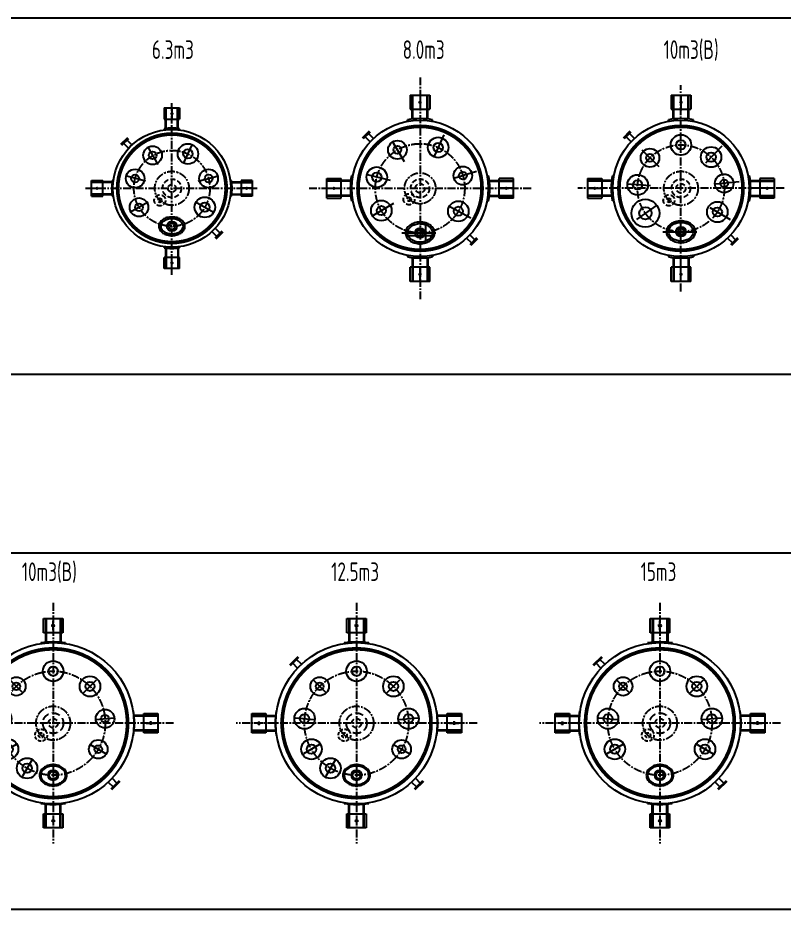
# Model space of a CAD drawing. Header units: millimetres. Extents: x -10878 to 64959, y -43701 to 1476.
# Drawn here: x 24139 to 36492, y -43701 to -29323 of the extents above; entities that cross this region are included whole.
import ezdxf

# ---------------------------------------------------------------- set-up
doc = ezdxf.new("R2010")
doc.units = ezdxf.units.MM
doc.linetypes.add('CENTERX2', pattern=[101.6, 63.5, -12.7, 12.7, -12.7])
doc.linetypes.add('DASHEDX2', pattern=[38.1, 25.4, -12.7])
for name, color, linetype in [('0DataFlow-GsBzCenterLine', 1, 'CENTERX2'), ('0DataFlow-GsBzEquip', 4, 'Continuous'), ('0DataFlow-GsBzEquipComment', 252, 'Continuous'), ('0DataFlow-GsText', 2, 'Continuous')]:
    doc.layers.add(name, color=color, linetype=linetype)
doc.styles.add('DataFlow', font='tssdeng.shx', dxfattribs={"width": 0.7, "bigfont": 'hztxt.shx'})
doc.styles.add('HGCAD', font='HGCAD.SHX', dxfattribs={"width": 0.75, "bigfont": 'HGCADHZ.SHX'})
doc.dimstyles.new('HGCAD$0', dxfattribs={"dimtxt": 3.5, "dimasz": 2.5, "dimexe": 1, "dimexo": 1, "dimgap": 1, "dimtad": 1, "dimdec": 1, "dimdsep": 46, "dimtxsty": 'HGCAD', "dimcen": 0, "dimadec": 1, "dimazin": 2, "dimtfac": 1, "dimtmove": 0, "dimatfit": 1, "dimfxl": 0, "dimarcsym": 0})

# ---------------------------------------------------------------- blocks, each defined once
blk = doc.blocks.new('GsBzReactor-V15000D2600BSB')
for p, q in [((-158, 1460), (-158, 1690)), ((-158, 1690), (157, 1690)), ((-125, 1690), (-125, 1304)), ((-111, 1690), (-111, 1305)), ((0, 1499), (0, 1650)), ((111, 1690), (111, 1305)), ((125, 1690), (125, 1304)), ((157, 1690), (157, 1460)), ((157, 1460), (-158, 1460)), ((26, 1575), (-31, 1575)), ((-199, 1295), (-197, 1285)), ((200, 1295), (198, 1285)), ((-1077, 939), (-939, 1077)), ((-1066, 928), (-928, 1066)), ((-888, 951), (-966, 1028)), ((-951, 888), (-1028, 966)), ((-700, 700), (-488, 488)), ((488, 488), (700, 700)), ((-1690, 157), (-1460, 157)), ((-1690, -158), (-1690, 157)), ((-1460, 157), (-1460, -158)), ((-1295, 200), (-1285, 198)), ((1295, 199), (1285, 197)), ((1460, -158), (1460, 157)), ((1460, 157), (1690, 157)), ((1690, 157), (1690, -158)), ((-1690, 125), (-1304, 125)), ((-1690, 111), (-1305, 111)), ((-1499, 0), (-1650, 0)), ((-1575, 26), (-1575, -31)), ((-986, 86), (-687, 60)), ((687, 60), (986, 86)), ((1690, 125), (1304, 125)), ((1690, 111), (1305, 111)), ((1499, 0), (1650, 0)), ((1575, -26), (1575, 31)), ((-1690, -111), (-1305, -111)), ((-1690, -125), (-1304, -125)), ((1690, -125), (1304, -125)), ((1690, -111), (1305, -111)), ((-1460, -158), (-1690, -158)), ((-1295, -199), (-1285, -197)), ((1295, -200), (1285, -198)), ((1690, -158), (1460, -158)), ((-598, -345), (-857, -495)), ((598, -345), (857, -495)), ((888, -951), (966, -1028)), ((1066, -928), (928, -1066)), ((1077, -939), (939, -1077)), ((951, -888), (1028, -966)), ((-200, -1295), (-198, -1285)), ((199, -1295), (197, -1285)), ((-125, -1690), (-125, -1304)), ((-111, -1690), (-111, -1305)), ((111, -1690), (111, -1305)), ((125, -1690), (125, -1304)), ((-158, -1460), (157, -1460)), ((-158, -1690), (-158, -1460)), ((-26, -1575), (31, -1575)), ((0, -1499), (0, -1650)), ((157, -1460), (157, -1690)), ((157, -1690), (-158, -1690))]:
    blk.add_line(p, q)
at = {"const_width": 60}
blk.add_lwpolyline([(-1200, 0, 0.098491), (-1109, -459, 0.098491), (-849, -849, 0.098491), (-459, -1109, 0.098491), (0, -1200, 0.098491), (459, -1109, 0.098491), (849, -849, 0.098491), (1109, -459, 0.098491), (1200, 0, 0.098491), (1109, 459, 0.098491), (849, 849, 0.098491), (459, 1109, 0.098491), (0, 1200, 0.098491), (-459, 1109, 0.098491), (-849, 849, 0.098491), (-1109, 459, 0.098491)], format="xyb", close=True, dxfattribs=at)
for points in [[(-220, -840, 0.126822), (-203, -905, 0.10607), (-153, -962, 0.085783), (-85, -997, 0.075445), (0, -1010, 0.075445), (85, -997, 0.085783), (153, -962, 0.10607), (203, -905, 0.126822), (220, -840, 0.126822), (203, -775, 0.10607), (153, -718, 0.085783), (85, -683, 0.075445), (0, -670, 0.075445), (-85, -683, 0.085783), (-153, -718, 0.10607), (-203, -775, 0.126822)], [(-200, -840, 0.126822), (-186, -895, 0.10607), (-141, -946, 0.085783), (-79, -978, 0.075445), (0, -990, 0.075445), (79, -978, 0.085783), (141, -946, 0.10607), (186, -895, 0.126822), (200, -840, 0.126822), (186, -785, 0.10607), (141, -734, 0.085783), (79, -702, 0.075445), (0, -690, 0.075445), (-79, -702, 0.085783), (-141, -734, 0.10607), (-186, -785, 0.126822)]]:
    blk.add_lwpolyline(points, format="xyb", close=True)
for centre, radius in [((0, 1575), 18), ((0, 0), 1300), ((0, 840), 165), ((0, 840), 75), ((-594, 594), 150), ((594, 594), 165), ((-594, 594), 62.5), ((594, 594), 75), ((-837, 73), 165), ((-837, 73), 75), ((837, 73), 165), ((837, 73), 75), ((-1575, 0), 18), ((1575, 0), 18), ((-727, -420), 165), ((727, -420), 165), ((-727, -420), 75), ((727, -420), 75), ((0, -840), 82.5), ((0, -840), 62.5), ((0, -1575), 18)]:
    blk.add_circle(centre, radius)
at = {"linetype": 'DASHEDX2', "ltscale": 5}
blk.add_circle((0, 0), 165, dxfattribs=at)
at = {"linetype": 'DASHEDX2', "ltscale": 3}
blk.add_circle((0, 0), 75, dxfattribs=at)
at = {"linetype": 'DASHEDX2', "ltscale": 2}
for radius in [97.5, 40]:
    blk.add_circle((-194, -194), radius, dxfattribs=at)
for centre, start, end in [((1, 0), 81.25, 98.75), ((0, 1), 171.25, 188.75), ((0, -1), 351.25, 8.75), ((-1, 0), 261.25, 278.75)]:
    blk.add_arc(centre, 1310, start, end)
at = {"layer": '0DataFlow-GsBzCenterLine', "linetype": 'CENTERX2', "ltscale": 2}
for p, q in [((0, 1942), (0, -1942)), ((1942, 0), (-1942, 0))]:
    blk.add_line(p, q, dxfattribs=at)
for radius in [840, 275]:
    blk.add_circle((0, 0), radius, dxfattribs=at)
at = {"layer": '0DataFlow-GsBzEquipComment', "style": 'DataFlow', "width": 0.7, "flags": 1}
for tag, p in [('VERSION', (1300, -700)), ('SPECIES', (1300, -1700)), ('VOLUME', (1300, -1900)), ('OPTION', (1300, -2100))]:
    blk.add_attdef(tag, p, '', height=150, dxfattribs=at)
at = {"layer": '0DataFlow-GsBzEquipComment', "style": 'DataFlow', "width": 0.7}
for tag, p in [('TAG', (1300, -900)), ('GSBZTYPE', (1300, -1100)), ('POSITIONREGION', (1300, -1300)), ('FLOORHEIGHT', (1300, -1500))]:
    blk.add_attdef(tag, p, '', height=150, dxfattribs=at)
blk = doc.blocks.new('GsBzReactor-V12500D2600BSB')
for p, q in [((-158, 1690), (157, 1690)), ((-158, 1460), (-158, 1690)), ((-125, 1690), (-125, 1304)), ((-111, 1690), (-111, 1305)), ((0, 1499), (0, 1650)), ((111, 1690), (111, 1305)), ((125, 1690), (125, 1304)), ((157, 1690), (157, 1460)), ((157, 1460), (-158, 1460)), ((26, 1575), (-31, 1575)), ((-199, 1295), (-197, 1285)), ((200, 1295), (198, 1285)), ((-1077, 939), (-939, 1077)), ((-1066, 928), (-928, 1066)), ((-888, 951), (-966, 1028)), ((-951, 888), (-1028, 966)), ((-700, 700), (-488, 488)), ((488, 488), (700, 700)), ((-1690, -158), (-1690, 157)), ((-1690, 157), (-1460, 157)), ((-1460, 157), (-1460, -158)), ((-1295, 200), (-1285, 198)), ((1295, 199), (1285, 197)), ((1460, 157), (1690, 157)), ((1460, -158), (1460, 157)), ((1690, 157), (1690, -158)), ((-1690, 125), (-1304, 125)), ((-1690, 111), (-1305, 111)), ((-1499, 0), (-1650, 0)), ((-1575, 26), (-1575, -31)), ((-986, 86), (-687, 60)), ((687, 60), (986, 86)), ((1690, 125), (1304, 125)), ((1690, 111), (1305, 111)), ((1499, 0), (1650, 0)), ((1575, -26), (1575, 31)), ((-1690, -111), (-1305, -111)), ((-1690, -125), (-1304, -125)), ((1690, -125), (1304, -125)), ((1690, -111), (1305, -111)), ((-1460, -158), (-1690, -158)), ((-1295, -199), (-1285, -197)), ((1295, -200), (1285, -198)), ((1690, -158), (1460, -158)), ((-598, -345), (-857, -495)), ((598, -345), (857, -495)), ((-345, -598), (-495, -857)), ((888, -951), (966, -1028)), ((1066, -928), (928, -1066)), ((1077, -939), (939, -1077)), ((951, -888), (1028, -966)), ((-200, -1295), (-198, -1285)), ((199, -1295), (197, -1285)), ((-125, -1690), (-125, -1304)), ((-111, -1690), (-111, -1305)), ((111, -1690), (111, -1305)), ((125, -1690), (125, -1304)), ((-158, -1690), (-158, -1460)), ((-158, -1460), (157, -1460)), ((-26, -1575), (31, -1575)), ((0, -1499), (0, -1650)), ((157, -1460), (157, -1690)), ((157, -1690), (-158, -1690))]:
    blk.add_line(p, q)
at = {"const_width": 60}
blk.add_lwpolyline([(-1200, 0, 0.098491), (-1109, -459, 0.098491), (-849, -849, 0.098491), (-459, -1109, 0.098491), (0, -1200, 0.098491), (459, -1109, 0.098491), (849, -849, 0.098491), (1109, -459, 0.098491), (1200, 0, 0.098491), (1109, 459, 0.098491), (849, 849, 0.098491), (459, 1109, 0.098491), (0, 1200, 0.098491), (-459, 1109, 0.098491), (-849, 849, 0.098491), (-1109, 459, 0.098491)], format="xyb", close=True, dxfattribs=at)
for points in [[(-220, -840, 0.126822), (-203, -905, 0.10607), (-153, -962, 0.085783), (-85, -997, 0.075445), (0, -1010, 0.075445), (85, -997, 0.085783), (153, -962, 0.10607), (203, -905, 0.126822), (220, -840, 0.126822), (203, -775, 0.10607), (153, -718, 0.085783), (85, -683, 0.075445), (0, -670, 0.075445), (-85, -683, 0.085783), (-153, -718, 0.10607), (-203, -775, 0.126822)], [(-200, -840, 0.126822), (-186, -895, 0.10607), (-141, -946, 0.085783), (-79, -978, 0.075445), (0, -990, 0.075445), (79, -978, 0.085783), (141, -946, 0.10607), (186, -895, 0.126822), (200, -840, 0.126822), (186, -785, 0.10607), (141, -734, 0.085783), (79, -702, 0.075445), (0, -690, 0.075445), (-79, -702, 0.085783), (-141, -734, 0.10607), (-186, -785, 0.126822)]]:
    blk.add_lwpolyline(points, format="xyb", close=True)
for centre, radius in [((0, 1575), 18), ((0, 0), 1300), ((0, 840), 165), ((0, 840), 75), ((-594, 594), 150), ((594, 594), 165), ((-594, 594), 62.5), ((594, 594), 75), ((-837, 73), 165), ((-837, 73), 75), ((837, 73), 165), ((837, 73), 75), ((-1575, 0), 18), ((1575, 0), 18), ((-727, -420), 165), ((727, -420), 150), ((-727, -420), 75), ((727, -420), 62.5), ((-420, -727), 165), ((-420, -727), 75), ((0, -840), 82.5), ((0, -840), 62.5), ((0, -1575), 18)]:
    blk.add_circle(centre, radius)
at = {"linetype": 'DASHEDX2', "ltscale": 5}
blk.add_circle((0, 0), 165, dxfattribs=at)
at = {"linetype": 'DASHEDX2', "ltscale": 3}
blk.add_circle((0, 0), 75, dxfattribs=at)
at = {"linetype": 'DASHEDX2', "ltscale": 2}
for radius in [97.5, 40]:
    blk.add_circle((-194, -194), radius, dxfattribs=at)
for centre, start, end in [((1, 0), 81.25, 98.75), ((0, 1), 171.25, 188.75), ((0, -1), 351.25, 8.75), ((-1, 0), 261.25, 278.75)]:
    blk.add_arc(centre, 1310, start, end)
at = {"layer": '0DataFlow-GsBzCenterLine', "linetype": 'CENTERX2', "ltscale": 2}
for p, q in [((0, 1942), (0, -1942)), ((1942, 0), (-1942, 0))]:
    blk.add_line(p, q, dxfattribs=at)
for radius in [840, 275]:
    blk.add_circle((0, 0), radius, dxfattribs=at)
at = {"layer": '0DataFlow-GsBzEquipComment', "style": 'DataFlow', "width": 0.7, "flags": 1}
for tag, p in [('VERSION', (1300, -700)), ('SPECIES', (1300, -1700)), ('VOLUME', (1300, -1900)), ('OPTION', (1300, -2100))]:
    blk.add_attdef(tag, p, '', height=150, dxfattribs=at)
at = {"layer": '0DataFlow-GsBzEquipComment', "style": 'DataFlow', "width": 0.7}
for tag, p in [('TAG', (1300, -900)), ('GSBZTYPE', (1300, -1100)), ('POSITIONREGION', (1300, -1300)), ('FLOORHEIGHT', (1300, -1500))]:
    blk.add_attdef(tag, p, '', height=150, dxfattribs=at)
blk = doc.blocks.new('GsBzReactor-V10000D2600BSB')
for p, q in [((-158, 1460), (-158, 1690)), ((-158, 1690), (157, 1690)), ((-125, 1690), (-125, 1304)), ((-111, 1690), (-111, 1305)), ((0, 1499), (0, 1650)), ((111, 1690), (111, 1305)), ((125, 1690), (125, 1304)), ((157, 1690), (157, 1460)), ((157, 1460), (-158, 1460)), ((26, 1575), (-31, 1575)), ((-199, 1295), (-197, 1285)), ((200, 1295), (198, 1285)), ((-1077, 939), (-939, 1077)), ((-1066, 928), (-928, 1066)), ((-888, 951), (-966, 1028)), ((-951, 888), (-1028, 966)), ((-700, 700), (-488, 488)), ((488, 488), (700, 700)), ((-1690, 157), (-1460, 157)), ((-1690, -158), (-1690, 157)), ((-1460, 157), (-1460, -158)), ((-1295, 200), (-1285, 198)), ((1295, 199), (1285, 197)), ((1460, -158), (1460, 157)), ((1460, 157), (1690, 157)), ((1690, 157), (1690, -158)), ((-1690, 125), (-1304, 125)), ((-1690, 111), (-1305, 111)), ((-1499, 0), (-1650, 0)), ((-1575, 26), (-1575, -31)), ((-986, 86), (-687, 60)), ((687, 60), (986, 86)), ((1690, 125), (1304, 125)), ((1690, 111), (1305, 111)), ((1499, 0), (1650, 0)), ((1575, -26), (1575, 31)), ((-1690, -111), (-1305, -111)), ((-1690, -125), (-1304, -125)), ((1690, -125), (1304, -125)), ((1690, -111), (1305, -111)), ((-1460, -158), (-1690, -158)), ((-1295, -199), (-1285, -197)), ((1295, -200), (1285, -198)), ((1690, -158), (1460, -158)), ((-598, -345), (-857, -495)), ((598, -345), (857, -495)), ((-345, -598), (-495, -857)), ((888, -951), (966, -1028)), ((1066, -928), (928, -1066)), ((1077, -939), (939, -1077)), ((951, -888), (1028, -966)), ((-200, -1295), (-198, -1285)), ((199, -1295), (197, -1285)), ((-125, -1690), (-125, -1304)), ((-111, -1690), (-111, -1305)), ((111, -1690), (111, -1305)), ((125, -1690), (125, -1304)), ((-158, -1460), (157, -1460)), ((-158, -1690), (-158, -1460)), ((-26, -1575), (31, -1575)), ((0, -1499), (0, -1650)), ((157, -1460), (157, -1690)), ((157, -1690), (-158, -1690))]:
    blk.add_line(p, q)
at = {"const_width": 60}
blk.add_lwpolyline([(-1200, 0, 0.098491), (-1109, -459, 0.098491), (-849, -849, 0.098491), (-459, -1109, 0.098491), (0, -1200, 0.098491), (459, -1109, 0.098491), (849, -849, 0.098491), (1109, -459, 0.098491), (1200, 0, 0.098491), (1109, 459, 0.098491), (849, 849, 0.098491), (459, 1109, 0.098491), (0, 1200, 0.098491), (-459, 1109, 0.098491), (-849, 849, 0.098491), (-1109, 459, 0.098491)], format="xyb", close=True, dxfattribs=at)
for points in [[(-220, -840, 0.126822), (-203, -905, 0.10607), (-153, -962, 0.085783), (-85, -997, 0.075445), (0, -1010, 0.075445), (85, -997, 0.085783), (153, -962, 0.10607), (203, -905, 0.126822), (220, -840, 0.126822), (203, -775, 0.10607), (153, -718, 0.085783), (85, -683, 0.075445), (0, -670, 0.075445), (-85, -683, 0.085783), (-153, -718, 0.10607), (-203, -775, 0.126822)], [(-200, -840, 0.126822), (-186, -895, 0.10607), (-141, -946, 0.085783), (-79, -978, 0.075445), (0, -990, 0.075445), (79, -978, 0.085783), (141, -946, 0.10607), (186, -895, 0.126822), (200, -840, 0.126822), (186, -785, 0.10607), (141, -734, 0.085783), (79, -702, 0.075445), (0, -690, 0.075445), (-79, -702, 0.085783), (-141, -734, 0.10607), (-186, -785, 0.126822)]]:
    blk.add_lwpolyline(points, format="xyb", close=True)
for centre, radius in [((0, 1575), 18), ((0, 0), 1300), ((0, 840), 165), ((0, 840), 75), ((-594, 594), 150), ((594, 594), 165), ((-594, 594), 62.5), ((594, 594), 75), ((-837, 73), 165), ((-837, 73), 75), ((837, 73), 150), ((-1575, 0), 18), ((837, 73), 62.5), ((1575, 0), 18), ((-727, -420), 165), ((727, -420), 150), ((-727, -420), 75), ((727, -420), 62.5), ((-420, -727), 165), ((-420, -727), 75), ((0, -840), 82.5), ((0, -840), 62.5), ((0, -1575), 18)]:
    blk.add_circle(centre, radius)
at = {"linetype": 'DASHEDX2', "ltscale": 5}
blk.add_circle((0, 0), 165, dxfattribs=at)
at = {"linetype": 'DASHEDX2', "ltscale": 3}
blk.add_circle((0, 0), 75, dxfattribs=at)
at = {"linetype": 'DASHEDX2', "ltscale": 2}
for radius in [97.5, 40]:
    blk.add_circle((-194, -194), radius, dxfattribs=at)
for centre, start, end in [((1, 0), 81.25, 98.75), ((0, 1), 171.25, 188.75), ((0, -1), 351.25, 8.75), ((-1, 0), 261.25, 278.75)]:
    blk.add_arc(centre, 1310, start, end)
at = {"layer": '0DataFlow-GsBzCenterLine', "linetype": 'CENTERX2', "ltscale": 2}
for p, q in [((0, 1942), (0, -1942)), ((1942, 0), (-1942, 0))]:
    blk.add_line(p, q, dxfattribs=at)
for radius in [840, 275]:
    blk.add_circle((0, 0), radius, dxfattribs=at)
at = {"layer": '0DataFlow-GsBzEquipComment', "style": 'DataFlow', "width": 0.7, "flags": 1}
for tag, p in [('VERSION', (1300, -700)), ('SPECIES', (1300, -1700)), ('VOLUME', (1300, -1900)), ('OPTION', (1300, -2100))]:
    blk.add_attdef(tag, p, '', height=150, dxfattribs=at)
at = {"layer": '0DataFlow-GsBzEquipComment', "style": 'DataFlow', "width": 0.7}
for tag, p in [('TAG', (1300, -900)), ('GSBZTYPE', (1300, -1100)), ('POSITIONREGION', (1300, -1300)), ('FLOORHEIGHT', (1300, -1500))]:
    blk.add_attdef(tag, p, '', height=150, dxfattribs=at)
blk = doc.blocks.new('GsBzReactor-V10000D2200KSB')
for p, q in [((-158, 1504), (-158, 1274)), ((-158, 1504), (157, 1504)), ((-128, 1117), (-128, 1504)), ((-116, 1118), (-116, 1504)), ((0, 1504), (0, 1256)), ((115, 1118), (115, 1504)), ((127, 1117), (127, 1504)), ((157, 1504), (157, 1274)), ((18, 1389), (-18, 1389)), ((-158, 1274), (-128, 1274)), ((-128, 1224), (-116, 1224)), ((-116, 1274), (115, 1274)), ((115, 1224), (127, 1224)), ((127, 1274), (157, 1274)), ((-200, 1082), (-200, 1106)), ((200, 1082), (200, 1106)), ((-925, 816), (-816, 925)), ((-910, 801), (-801, 910)), ((-751, 805), (-829, 882)), ((-805, 751), (-882, 829)), ((-1504, 157), (-1504, -158)), ((-1504, 157), (-1274, 157)), ((-1274, 157), (-1274, 127)), ((-1082, 200), (-1106, 200)), ((1082, 200), (1106, 200)), ((1504, 157), (1274, 157)), ((1274, 157), (1274, 127)), ((1504, 157), (1504, -158)), ((-1117, 127), (-1504, 127)), ((-1118, 115), (-1504, 115)), ((-1504, 0), (-1256, 0)), ((-1389, -18), (-1389, 18)), ((-1274, 115), (-1274, -116)), ((-1224, 127), (-1224, 115)), ((1117, 127), (1504, 127)), ((1118, 115), (1504, 115)), ((1224, 127), (1224, 115)), ((1504, 0), (1256, 0)), ((1274, 115), (1274, -116)), ((1389, -18), (1389, 18)), ((-1118, -116), (-1504, -116)), ((-1117, -128), (-1504, -128)), ((-1274, -128), (-1274, -158)), ((-1224, -116), (-1224, -128)), ((1117, -128), (1504, -128)), ((1118, -116), (1504, -116)), ((1224, -116), (1224, -128)), ((1274, -128), (1274, -158)), ((-1504, -158), (-1274, -158)), ((-1082, -200), (-1106, -200)), ((1082, -200), (1106, -200)), ((1504, -158), (1274, -158)), ((751, -805), (829, -882)), ((910, -801), (801, -910)), ((805, -751), (882, -829)), ((925, -816), (816, -925)), ((-200, -1082), (-200, -1106)), ((-128, -1117), (-128, -1504)), ((-116, -1118), (-116, -1504)), ((115, -1118), (115, -1504)), ((127, -1117), (127, -1504)), ((200, -1082), (200, -1106)), ((-158, -1504), (-158, -1274)), ((-128, -1274), (-158, -1274)), ((-116, -1224), (-128, -1224)), ((115, -1274), (-116, -1274)), ((0, -1504), (0, -1256)), ((127, -1224), (115, -1224)), ((157, -1274), (127, -1274)), ((157, -1504), (157, -1274)), ((-18, -1389), (18, -1389)), ((157, -1504), (-158, -1504))]:
    blk.add_line(p, q)
at = {"linetype": 'CENTERX2', "ltscale": 6}
for p, q in [((-352, 346), (-675, 664)), ((658, 681), (343, 355)), ((-492, 39), (-944, 74)), ((941, 107), (490, 56)), ((-404, -283), (-776, -543)), ((799, -507), (408, -277))]:
    blk.add_line(p, q, dxfattribs=at)
at = {"lineweight": -3, "ltscale": 5}
blk.add_line((-292, -700), (256, -700), dxfattribs=at)
at = {"const_width": 60}
blk.add_lwpolyline([(-707, -707, 1), (707, 707, 1)], format="xyb", close=True, dxfattribs=at)
for centre, radius in [((0, 1389), 12), ((0, 0), 1100), ((0, 700), 165), ((0, 700), 75), ((-499, 491), 150), ((486, 504), 165), ((486, 504), 75), ((-499, 491), 62.5), ((-698, 55), 165), ((696, 79), 150), ((-1389, 0), 12), ((-698, 55), 75), ((696, 79), 62.5), ((1389, 0), 12), ((-573, -402), 225), ((587, -382), 165), ((-573, -402), 100), ((587, -382), 75), ((0, -700), 80), ((0, -700), 50), ((0, -1389), 12)]:
    blk.add_circle(centre, radius)
at = {"linetype": 'DASHEDX2', "ltscale": 3}
for centre, radius in [((0, 0), 150), ((0, 0), 75), ((-194, -194), 90), ((-194, -194), 32.5)]:
    blk.add_circle(centre, radius, dxfattribs=at)
for start, end in [(79.7504, 100.2496), (169.7504, 190.2496), (349.7504, 10.2496), (259.7504, 280.2496)]:
    blk.add_arc((0, 0), 1124, start, end)
at = {"lineweight": -3, "ltscale": 5}
for centre, radius, start, end in [((-21, -771), 243, 107.1427, 126.6743), ((0, -840), 315, 90, 107.1427), ((0, -840), 315, 72.8573, 90), ((21, -771), 243, 53.3257, 72.8573), ((-103, -700), 132, 150.9159, 180), ((-103, -700), 132, 180, 209.0841), ((-53, -728), 189, 126.6743, 150.9159), ((53, -728), 189, 29.0841, 53.3257), ((103, -700), 132, 0, 29.0841), ((103, -700), 132, 330.9159, 0), ((-53, -672), 189, 209.0841, 233.3257), ((-21, -629), 243, 233.3257, 252.8573), ((0, -560), 315, 252.8573, 270), ((0, -560), 315, 270, 287.1427), ((21, -629), 243, 287.1427, 306.6743), ((53, -672), 189, 306.6743, 330.9159)]:
    blk.add_arc(centre, radius, start, end, dxfattribs=at)
blk.add_ellipse((0, -700), major_axis=(-200, 0), ratio=0.75)
at = {"layer": '0DataFlow-GsBzCenterLine', "linetype": 'CENTERX2', "ltscale": 2}
for p, q in [((0, -1663), (0, 1663)), ((1663, 0), (-1663, 0))]:
    blk.add_line(p, q, dxfattribs=at)
for radius in [700, 275]:
    blk.add_circle((0, 0), radius, dxfattribs=at)
at = {"layer": '0DataFlow-GsBzEquipComment', "style": 'DataFlow', "width": 0.7, "flags": 1}
for tag, p in [('VERSION', (1300, -700)), ('SPECIES', (1300, -1300)), ('VOLUME', (1300, -1500)), ('FLOORHEIGHT', (1300, -1700)), ('XPOSITION', (1300, -1900)), ('YPOSITION', (1300, -2100)), ('EMPTYWEIGHT', (1300, -2300)), ('STATICLOAD', (1300, -2500)), ('DYNAMICLOAD', (1300, -2700)), ('SUPPORMETHOD', (1300, -2900)), ('HOLEMETHOD', (1300, -3100)), ('BASEMETHOD', (1300, -3300)), ('COMMENT', (1300, -3500)), ('OPTION', (1300, -3700))]:
    blk.add_attdef(tag, p, '', height=150, dxfattribs=at)
at = {"layer": '0DataFlow-GsBzEquipComment', "style": 'DataFlow', "width": 0.7}
for tag, p in [('TAG', (1300, -900)), ('GSBZTYPE', (1300, -1100))]:
    blk.add_attdef(tag, p, '', height=150, dxfattribs=at)
blk = doc.blocks.new('GsBzReactor-V8000D2200KSB')
for p, q in [((-158, 1504), (-158, 1274)), ((-158, 1504), (157, 1504)), ((-128, 1117), (-128, 1504)), ((-116, 1118), (-116, 1504)), ((0, 1504), (0, 1256)), ((115, 1118), (115, 1504)), ((127, 1117), (127, 1504)), ((157, 1504), (157, 1274)), ((18, 1389), (-18, 1389)), ((-158, 1274), (-128, 1274)), ((-128, 1224), (-116, 1224)), ((-116, 1274), (115, 1274)), ((115, 1224), (127, 1224)), ((127, 1274), (157, 1274)), ((-200, 1082), (-200, 1106)), ((200, 1082), (200, 1106)), ((-925, 816), (-816, 925)), ((-910, 801), (-801, 910)), ((-751, 805), (-829, 882)), ((-805, 751), (-882, 829)), ((-1504, 157), (-1274, 157)), ((-1504, -158), (-1504, 157)), ((-1274, 127), (-1274, 157)), ((-1082, 200), (-1106, 200)), ((1082, 200), (1106, 200)), ((1274, 127), (1274, 157)), ((1504, 157), (1274, 157)), ((1504, -158), (1504, 157)), ((-1117, 127), (-1504, 127)), ((-1118, 115), (-1504, 115)), ((-1504, 0), (-1256, 0)), ((-1389, 18), (-1389, -18)), ((-1274, -116), (-1274, 115)), ((-1224, 115), (-1224, 127)), ((1117, 127), (1504, 127)), ((1118, 115), (1504, 115)), ((1224, 115), (1224, 127)), ((1504, 0), (1256, 0)), ((1274, -116), (1274, 115)), ((1389, 18), (1389, -18)), ((-1118, -116), (-1504, -116)), ((-1117, -128), (-1504, -128)), ((-1274, -158), (-1274, -128)), ((-1224, -128), (-1224, -116)), ((1117, -128), (1504, -128)), ((1118, -116), (1504, -116)), ((1224, -128), (1224, -116)), ((1274, -158), (1274, -128)), ((-1504, -158), (-1274, -158)), ((-1082, -200), (-1106, -200)), ((1082, -200), (1106, -200)), ((1504, -158), (1274, -158)), ((751, -805), (829, -882)), ((910, -801), (801, -910)), ((805, -751), (882, -829)), ((925, -816), (816, -925)), ((-200, -1082), (-200, -1106)), ((-128, -1117), (-128, -1504)), ((-116, -1118), (-116, -1504)), ((115, -1118), (115, -1504)), ((127, -1117), (127, -1504)), ((200, -1082), (200, -1106)), ((-128, -1274), (-158, -1274)), ((-158, -1504), (-158, -1274)), ((-116, -1224), (-128, -1224)), ((115, -1274), (-116, -1274)), ((0, -1504), (0, -1256)), ((127, -1224), (115, -1224)), ((157, -1274), (127, -1274)), ((157, -1504), (157, -1274)), ((-18, -1389), (18, -1389)), ((157, -1504), (-158, -1504))]:
    blk.add_line(p, q)
at = {"linetype": 'CENTERX2', "ltscale": 6}
for p, q in [((385, 865), (201, 451)), ((-250, 425), (-481, 816)), ((-478, 124), (-917, 237)), ((908, 269), (473, 140)), ((-427, -247), (-820, -473)), ((816, -479), (418, -263))]:
    blk.add_line(p, q, dxfattribs=at)
at = {"lineweight": -3, "ltscale": 5}
blk.add_line((-292, -720), (256, -720), dxfattribs=at)
at = {"const_width": 60}
blk.add_lwpolyline([(-707, -707, 1), (707, 707, 1)], format="xyb", close=True, dxfattribs=at)
for centre, radius in [((0, 1389), 12), ((0, 0), 1100), ((-365, 620), 150), ((293, 658), 165), ((293, 658), 75), ((-365, 620), 62.5), ((-697, 180), 165), ((690, 204), 150), ((-697, 180), 75), ((690, 204), 62.5), ((-1389, 0), 12), ((1389, 0), 12), ((-624, -360), 165), ((-624, -360), 75), ((617, -371), 165), ((617, -371), 75), ((0, -720), 80), ((0, -720), 50), ((0, -1389), 12)]:
    blk.add_circle(centre, radius)
at = {"linetype": 'DASHEDX2', "ltscale": 3}
for centre, radius in [((0, 0), 150), ((0, 0), 75), ((-177, -177), 90), ((-177, -177), 32.5)]:
    blk.add_circle(centre, radius, dxfattribs=at)
for start, end in [(79.7504, 100.2496), (169.7504, 190.2496), (349.7504, 10.2496), (259.7504, 280.2496)]:
    blk.add_arc((0, 0), 1124, start, end)
at = {"lineweight": -3, "ltscale": 5}
for centre, radius, start, end in [((-21, -791), 243, 107.1427, 126.6743), ((0, -860), 315, 90, 107.1427), ((0, -860), 315, 72.8573, 90), ((21, -791), 243, 53.3257, 72.8573), ((-103, -720), 132, 150.9159, 180), ((-53, -748), 189, 126.6743, 150.9159), ((53, -748), 189, 29.0841, 53.3257), ((103, -720), 132, 0, 29.0841), ((-103, -720), 132, 180, 209.0841), ((-53, -692), 189, 209.0841, 233.3257), ((-21, -649), 243, 233.3257, 252.8573), ((21, -649), 243, 287.1427, 306.6743), ((53, -692), 189, 306.6743, 330.9159), ((103, -720), 132, 330.9159, 0), ((0, -580), 315, 252.8573, 270), ((0, -580), 315, 270, 287.1427)]:
    blk.add_arc(centre, radius, start, end, dxfattribs=at)
blk.add_ellipse((0, -720), major_axis=(-200, 0), ratio=0.75)
at = {"layer": '0DataFlow-GsBzCenterLine', "linetype": 'CENTERX2', "ltscale": 2}
for p, q in [((0, 1790), (0, -1790)), ((-1790, 0), (1790, 0))]:
    blk.add_line(p, q, dxfattribs=at)
for radius in [720, 250]:
    blk.add_circle((0, 0), radius, dxfattribs=at)
at = {"layer": '0DataFlow-GsBzEquipComment', "style": 'DataFlow', "width": 0.7, "flags": 1}
for tag, p in [('VERSION', (1300, -700)), ('SPECIES', (1300, -1300)), ('VOLUME', (1300, -1500)), ('FLOORHEIGHT', (1300, -1700)), ('XPOSITION', (1300, -1900)), ('YPOSITION', (1300, -2100)), ('EMPTYWEIGHT', (1300, -2300)), ('STATICLOAD', (1300, -2500)), ('DYNAMICLOAD', (1300, -2700)), ('SUPPORMETHOD', (1300, -2900)), ('HOLEMETHOD', (1300, -3100)), ('BASEMETHOD', (1300, -3300)), ('COMMENT', (1300, -3500)), ('OPTION', (1300, -3700))]:
    blk.add_attdef(tag, p, '', height=150, dxfattribs=at)
at = {"layer": '0DataFlow-GsBzEquipComment', "style": 'DataFlow', "width": 0.7}
for tag, p in [('TAG', (1300, -900)), ('GSBZTYPE', (1300, -1100))]:
    blk.add_attdef(tag, p, '', height=150, dxfattribs=at)
blk = doc.blocks.new('GsBzReactor-V6300D1900KSB')
for p, q in [((-125, 1296), (-125, 1116)), ((-125, 1296), (125, 1296)), ((-103, 964), (-103, 1296)), ((-93, 966), (-93, 1296)), ((0, 1296), (0, 1098)), ((92, 966), (92, 1296)), ((102, 965), (102, 1296)), ((125, 1296), (125, 1116)), ((0, 1241), (0, 1118)), ((-125, 1116), (-103, 1116)), ((-103, 1066), (-93, 1066)), ((-93, 1116), (92, 1116)), ((92, 1066), (102, 1066)), ((102, 1116), (125, 1116)), ((-125, 962), (-125, 942)), ((125, 942), (125, 962)), ((-821, 710), (-710, 821)), ((-805, 694), (-694, 805)), ((-699, 645), (-776, 723)), ((-645, 699), (-723, 776)), ((-1296, 125), (-1116, 125)), ((-1296, -125), (-1296, 125)), ((-965, 102), (-1296, 102)), ((-966, 92), (-1296, 92)), ((-1296, 0), (-1098, 0)), ((-1241, 0), (-1118, 0)), ((-1116, 102), (-1116, 125)), ((-1116, -93), (-1116, 92)), ((-1066, 92), (-1066, 102)), ((-942, 125), (-962, 125)), ((962, 125), (942, 125)), ((964, 103), (1296, 103)), ((966, 93), (1296, 93)), ((1066, 103), (1066, 93)), ((1116, 125), (1116, 103)), ((1296, 125), (1116, 125)), ((1116, 93), (1116, -92)), ((1296, 125), (1296, -125)), ((-966, -93), (-1296, -93)), ((-964, -103), (-1296, -103)), ((-1296, -125), (-1116, -125)), ((-1116, -125), (-1116, -103)), ((-1066, -103), (-1066, -93)), ((-962, -125), (-942, -125)), ((942, -125), (962, -125)), ((965, -102), (1296, -102)), ((966, -92), (1296, -92)), ((1066, -92), (1066, -102)), ((1296, 0), (1098, 0)), ((1116, -102), (1116, -125)), ((1296, -125), (1116, -125)), ((1241, 0), (1118, 0)), ((645, -699), (723, -776)), ((805, -694), (694, -805)), ((699, -645), (776, -723)), ((821, -710), (710, -821)), ((-125, -942), (-125, -962)), ((-102, -965), (-102, -1296)), ((-92, -966), (-92, -1296)), ((93, -966), (93, -1296)), ((103, -964), (103, -1296)), ((125, -962), (125, -942)), ((-102, -1116), (-125, -1116)), ((-125, -1296), (-125, -1116)), ((-92, -1066), (-102, -1066)), ((93, -1116), (-92, -1116)), ((0, -1296), (0, -1098)), ((0, -1241), (0, -1118)), ((103, -1066), (93, -1066)), ((125, -1116), (103, -1116)), ((125, -1296), (125, -1116)), ((125, -1296), (-125, -1296))]:
    blk.add_line(p, q)
at = {"linetype": 'CENTERX2', "ltscale": 6}
for p, q in [((-222, 385), (-390, 676)), ((186, 398), (328, 703)), ((-424, 113), (-749, 200)), ((424, 113), (749, 200)), ((-385, -222), (-676, -390)), ((380, -219), (672, -387))]:
    blk.add_line(p, q, dxfattribs=at)
at = {"const_width": 60}
blk.add_lwpolyline([(-875, 0, 1), (875, 0, 1)], format="xyb", close=True, dxfattribs=at)
for points in [[(0, -763, 0.067324), (80, -752, 0.079704), (144, -722, 0.107125), (194, -671, 0.140129), (210, -613, 0.140129), (194, -554, 0.107125), (144, -503, 0.079704), (80, -473, 0.067324), (0, -463, 0.067324), (-80, -473, 0.079704), (-144, -503, 0.107125), (-194, -554, 0.140129), (-210, -613, 0.140129), (-194, -671, 0.107125), (-144, -722, 0.079704), (-80, -752, 0.067324)], [(0, -733, 0.067324), (72, -723, 0.079704), (128, -697, 0.107125), (168, -656, 0.140129), (180, -613, 0.140129), (168, -569, 0.107125), (128, -528, 0.079704), (72, -502, 0.067324), (0, -493, 0.067324), (-72, -502, 0.079704), (-128, -528, 0.107125), (-168, -569, 0.140129), (-180, -613, 0.140129), (-168, -656, 0.107125), (-128, -697, 0.079704), (-72, -723, 0.067324)]]:
    blk.add_lwpolyline(points, format="xyb", close=True)
for centre, radius in [((0, 1206), 12), ((0, 0), 950), ((259, 555), 165), ((259, 555), 75), ((-1206, 0), 12), ((1206, 0), 12), ((531, -306), 165), ((531, -306), 75), ((0, -613), 80), ((0, -613), 50), ((0, -1206), 12)]:
    blk.add_circle(centre, radius)
at = {"ltscale": 3}
for centre, radius in [((-311, 532), 150), ((-311, 532), 62.5), ((-592, 158), 150), ((592, 158), 150), ((-592, 158), 62.5), ((592, 158), 62.5), ((-530, -306), 150), ((-530, -306), 62.5)]:
    blk.add_circle(centre, radius, dxfattribs=at)
at = {"linetype": 'DASHEDX2', "ltscale": 3}
for centre, radius in [((0, 0), 150), ((0, 0), 62.5), ((-194, -194), 90), ((-194, -194), 32.5)]:
    blk.add_circle(centre, radius, dxfattribs=at)
at = {"lineweight": -3, "ltscale": 5}
for start, end in [(82.5959, 97.4041), (172.5959, 187.4041), (352.5959, 7.4041), (262.5959, 277.4041)]:
    blk.add_arc((0, 0), 970, start, end, dxfattribs=at)
at = {"layer": '0DataFlow-GsBzCenterLine', "linetype": 'CENTERX2', "ltscale": 2}
for p, q in [((0, -1395), (0, 1395)), ((-1395, 0), (1395, 0))]:
    blk.add_line(p, q, dxfattribs=at)
for radius in [612, 275]:
    blk.add_circle((0, 0), radius, dxfattribs=at)
at = {"layer": '0DataFlow-GsBzEquipComment', "style": 'DataFlow', "width": 0.7, "flags": 1}
for tag, p in [('VERSION', (1000, -700)), ('SPECIES', (1000, -1300)), ('VOLUME', (1000, -1500)), ('FLOORHEIGHT', (1000, -1700)), ('XPOSITION', (1000, -1900)), ('YPOSITION', (1000, -2100)), ('EMPTYWEIGHT', (1000, -2300)), ('STATICLOAD', (1000, -2500)), ('DYNAMICLOAD', (1000, -2700)), ('SUPPORMETHOD', (1000, -2900)), ('HOLEMETHOD', (1000, -3100)), ('BASEMETHOD', (1000, -3300)), ('COMMENT', (1000, -3500)), ('OPTION', (1000, -3700))]:
    blk.add_attdef(tag, p, '', height=150, dxfattribs=at)
at = {"layer": '0DataFlow-GsBzEquipComment', "style": 'DataFlow', "width": 0.7}
for tag, p in [('TAG', (1000, -900)), ('GSBZTYPE', (1000, -1100))]:
    blk.add_attdef(tag, p, '', height=150, dxfattribs=at)
blk = doc.blocks.new('*D77')
at = {"color": 0, "lineweight": -2, "transparency": 16777216}
for p, q in [((30422, -32794), (30422, -32835)), ((30425, -32834), (30820, -32834)), ((30822, -32794), (30822, -32835))]:
    blk.add_line(p, q, dxfattribs=at)
at = {"color": 0, "transparency": 16777216}
for points in [[(30425, -32834), (30425, -32835), (30422, -32834)], [(30820, -32834), (30820, -32835), (30822, -32834)]]:
    blk.add_solid(points, dxfattribs=at)
at = {"layer": 'Defpoints', "color": 0, "transparency": 16777216}
for p in [(30422, -32793), (30822, -32793), (30822, -32834)]:
    blk.add_point(p, dxfattribs=at)
at = {"color": 0, "transparency": 16777216, "insert": (30622, -32832), "char_height": 3.5, "attachment_point": 5, "style": 'HGCAD'}
blk.add_mtext('400', dxfattribs=at)
blk = doc.blocks.new('*D78')
at = {"color": 0, "lineweight": -2, "transparency": 16777216}
for p, q in [((30623, -32643), (30711, -32643)), ((30710, -32645), (30710, -32940)), ((30623, -32943), (30711, -32943))]:
    blk.add_line(p, q, dxfattribs=at)
at = {"color": 0, "transparency": 16777216}
for points in [[(30709, -32645), (30710, -32645), (30710, -32643)], [(30709, -32940), (30710, -32940), (30710, -32943)]]:
    blk.add_solid(points, dxfattribs=at)
at = {"layer": 'Defpoints', "color": 0, "transparency": 16777216}
for p in [(30622, -32643), (30622, -32943), (30710, -32943)]:
    blk.add_point(p, dxfattribs=at)
at = {"color": 0, "transparency": 16777216, "insert": (30707, -32793), "char_height": 3.5, "attachment_point": 5, "rotation": 90, "style": 'HGCAD'}
blk.add_mtext('300', dxfattribs=at)

msp = doc.modelspace()

# ---------------------------------------------------------------- linework, layer by layer
at = {"layer": '0DataFlow-GsBzEquip'}
for p, q in [((-10877.62, -29322.51), (44122.38, -29322.51)), ((-10877.62, -35072.51), (44122.38, -35072.51)), ((-5877.62, -37950.67), (37572.79, -37950.67)), ((-5877.62, -43700.67), (37572.79, -43700.67))]:
    msp.add_line(p, q, dxfattribs=at)

# ---------------------------------------------------------------- block references
for name, p in [('GsBzReactor-V10000D2600BSB', (24708.13, -40700.67)), ('GsBzReactor-V12500D2600BSB', (29598.62, -40700.67)), ('GsBzReactor-V15000D2600BSB', (34489.11, -40700.67))]:
    msp.add_blockref(name, p)
for name, p in [('GsBzReactor-V8000D2200KSB', (30622.38, -32072.51)), ('GsBzReactor-V10000D2200KSB', (34827.99, -32072.51)), ('GsBzReactor-V6300D1900KSB', (26622.38, -32072.51))]:
    msp.add_blockref(name, p, dxfattribs=at)

# ---------------------------------------------------------------- texts
at = {"layer": '0DataFlow-GsText', "style": 'DataFlow', "width": 0.7}
for s, p in [('6.3m3', (26301.25, -29984.98)), ('8.0m3', (30342.64, -29984.98)), ('10m3(B)', (34548.25, -29984.98)), ('10m3(B)', (24203.33, -38406.97)), ('12.5m3', (29190.16, -38406.97)), ('15m3', (34178.74, -38406.97))]:
    msp.add_text(s, height=300, dxfattribs=at).set_placement(p)

# ---------------------------------------------------------------- dimensions: what is measured, and where the dimension line sits
dim = msp.add_linear_dim(base=(30709.56, -32942.51), p1=(30622.38, -32642.51), p2=(30622.38, -32942.51), angle=90, dimstyle='HGCAD$0', override={"dimtfill": 0})
dim.commit()
dim.dimension.update_dxf_attribs({"geometry": '*D78', "text_midpoint": (30706.81, -32792.51)})
dim = msp.add_linear_dim(base=(30822.38, -32834.49), p1=(30422.38, -32792.51), p2=(30822.38, -32792.51), dimstyle='HGCAD$0', override={"dimtfill": 0})
dim.commit()
dim.dimension.update_dxf_attribs({"geometry": '*D77', "text_midpoint": (30622.38, -32831.74)})

doc.saveas('drawing.dxf')
